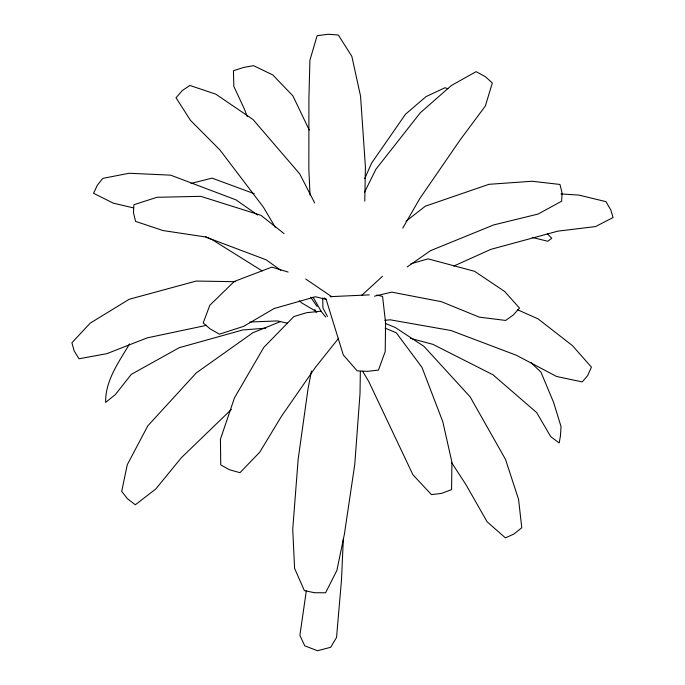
<?xml version="1.0" encoding="UTF-8"?>
<svg xmlns="http://www.w3.org/2000/svg" width="685" height="685" viewBox="0 0 685 685"><rect width="100%" height="100%" fill="white"/><g stroke="black" fill="none" stroke-linecap="round" stroke-linejoin="round"><path stroke-width="1.03" d="M360.344 371.279L360.01 393.601L354.77 464.379L344.418 534.035L336.9 570.374L325.589 592.782L314.406 592.713L304.363 590.581L294.593 568.413L292.735 529.308L298.163 459.198L308.027 388.84L311.444 371.09M364.771 201.133L365.413 167.029L360.55 96.14L351.85 56.367L338.347 35.038L328.098 34.25L317.087 35.74L309.911 60.254L308.909 98.494L308.858 169.606L310.048 195.114M343.365 538.478L341.481 580.067L336.541 637.444L330.667 647.291L317.489 650.75L304.739 645.801L299.884 635.346L306.315 590.872M364.754 178.537L371.638 163.039L405.477 114.275L426.027 96.619L445.002 87.748L447.879 88.682M364.625 192.065L375.937 169.221L420.359 112.725L451.415 85.479L476.126 71.651L485.408 76.703L492.327 82.979L485.348 106.012L460.226 139.774L419.605 198.847L402.771 228.122M129.559 343.896C118.942 361.945 105.182 380.526 105.653 402.403L115.285 394.654L131.349 374.335L179.247 347.689L242.755 329.964L265.754 328.166M338.621 338.236L315.4 367.383L281.552 416.146L259.752 452.177L239.99 472.684L229.415 469.722L220.75 464.901L220.433 439.222L234.458 397.882L263.819 347.372L293.899 316.53L306.632 312.702L321.145 311.144M231.436 409.347L181.319 457.768L155.752 489.022L135.322 504.776L127.53 498.8L121.699 491.419L127.256 464.747L147.814 425.847L196.252 372.923L252.739 332.816L280.473 321.565M361.56 295.5L382.504 276.312M405.957 221.281L425.317 206.185L488.979 184.308L532.074 181.251L559.97 184.453L562.094 193.016L561.623 201.202L538.145 214.037L493.714 224.92L430.514 250.667L407.181 266.953M453.778 266.071L490.845 249.357L557.855 231.145L595.539 226.572L613.084 217.53L610.789 209.927L605.968 201.647L578.962 195.114L561.015 193.923M410.812 263.802L428.065 258.853L474.568 271.303L504.657 291.467L519.513 308.079L513.236 315.057L505.641 320.443L479.312 317.146L441.405 301.691L391.743 292.135L374.447 296.185M190.969 183.452L212.085 178.134L254.272 193.709M206.476 325.341L147.129 337.893L106.826 353.674L79.023 358.777L74.168 350.968L71.916 342.765L90.18 323.166L129.182 299.276L196.193 281.055L235.212 281.689M384.901 320.357L390.133 319.792L450.995 330.53L516.404 355.267L556.605 376.485L582.241 381.913L587.696 375.551L591.429 367.134L572.437 345.625L538.119 318.91L517.654 309.8M330.093 296.665L369.326 294.875M249.871 322.018L277.519 320.923L287.606 323.26M376.613 295.072L382.572 296.374L385.578 322.763L385.21 351.559L378.445 370.097L367.451 371.339L357.185 370.868L343.305 354.958L326.017 298.951L324.347 297.984M133.669 207.932L113.342 203.171L93.562 193.29L97.261 185.344L102.759 178.383L129.123 173.254L170.633 175.154L236.042 199.892L257.654 215.047M532.271 237.421L547.812 241.274L551.75 238.26L547.306 233.739M326.48 299.516L315.494 296.759L274.12 308.524L243.714 326.334L219.405 334.186L210.141 328.894L203.205 322.926L209.807 305.313L234.253 281.475L271.825 267.133L288.12 272.065M410.426 338.322L432.92 344.349L493.003 374.798L536.655 412.567L550.749 436.662L559.174 442.972L560.441 435.917L561.032 426.55L553.583 402.335L540.953 372.16L531.089 362.673M385.321 323.414L395.219 327.464L423.964 346.353L470.141 396.846L505.513 459.387L518.545 499.296L521.79 527.758L513.707 534.146L505.402 537.862L487.121 521.816L465.928 484.612L451.535 462.503M385.107 328.124L396.29 332.799L421.977 367.374L442.827 421.797L451.937 462.349L451.561 489.655L441.448 493.414L431.456 494.63L412.952 474.816L368.684 381.374L362.665 371.304M205.431 236.667L212.256 239.707L262.107 270.875M317.018 311.906L301.674 302.907L299.285 300.801M305.716 279.026L331.865 296.776M280.841 270.327L266.114 259.795L205.5 236.95L163.047 230.562L135.561 221.383L133.455 212.581L133.909 204.704L157.011 197.297L200.765 196.33L260.916 215.313L284.027 233.602M325.717 317.078L321.376 311.649L313.062 297.136M310.69 297.213L317.104 306.469M275.207 227.146L263.365 207.127L219.911 149.946L190.473 120.346L176.019 97.758L182.313 90.531L189.882 85.454L215.844 94.179L253.073 119.567L299.688 173.844L314.68 202.931M327.439 316.479L322.935 307.985L322.695 298.009M309.252 130.039L292.863 95.831L272.767 74.922L253.544 65.666L243.517 67.481L233.431 70.769L233.842 86.438L244.211 108.624L247.242 116.536M314.766 309.5L316.102 312.377"/></g></svg>
